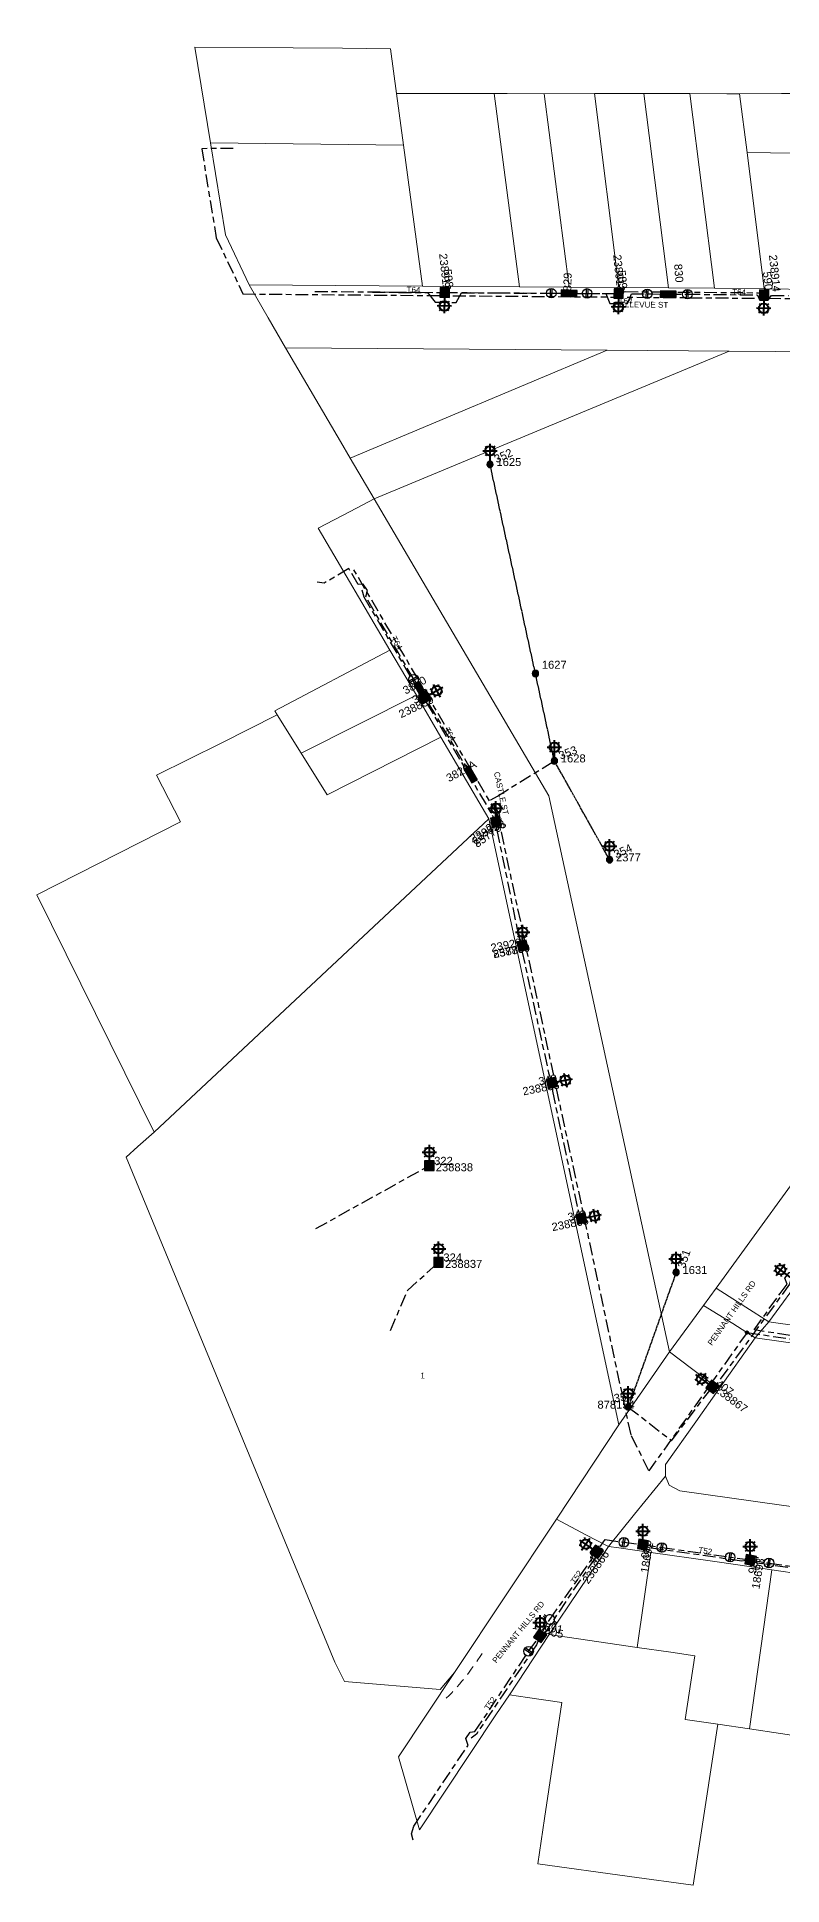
# Model space of a CAD drawing. Header units: metres. Extents: x 315298 to 316343, y 6257802 to 6258556.
# Drawn here: x 315298 to 315530, y 6257831 to 6258408 of the extents above; entities that cross this region are included whole.
import ezdxf
from ezdxf.enums import TextEntityAlignment as Align

# ---------------------------------------------------------------- set-up
doc = ezdxf.new("R2010")
doc.units = ezdxf.units.M
for name, pattern in [('Cable Exist OH', [1, 1, 0]), ('Cable Exist UG', [8.2, 4, -1.2, 1.8, -1.2]), ('Dash', [5, 3, -2])]:
    doc.linetypes.add(name, pattern=pattern)
doc.layers.get('0').update_dxf_attribs({"color": 6})
for name, color, linetype, lineweight in [('Cadastre Buildings_SP_EXT', 9, 'Continuous', 5), ('Cadastre Developer_SP_EXT', 9, 'Continuous', 5), ('Cadastre Land Parcels_SP_EXT', 9, 'Continuous', 5), ('Cadastre Roads_SP_EXT', 9, 'Continuous', 5)]:
    doc.layers.add(name, color=color, linetype=linetype, lineweight=lineweight)
for name, color, linetype in [('Equip_HV_EXT', 7, 'Continuous'), ('Equip_LV_EXT', 7, 'Continuous'), ('Equip_SP_SL_EXT', 7, 'Continuous'), ('Mains_HV_EXT', 7, 'Continuous'), ('Mains_LV_EXT', 7, 'Continuous'), ('Mains_SL_EXT', 7, 'Continuous'), ('SupportsOH_SP_TR_HV_LV_SL_EXT', 7, 'Continuous'), ('SupportsUG_SP_LV_EXT', 7, 'Continuous'), ('SupportsUG_SP_LV_SL_EXT', 7, 'Continuous')]:
    doc.layers.add(name, color=color, linetype=linetype)
doc.styles.add('COLUMN_LABEL', font='arial.ttf')
doc.styles.add('iecARIAL', font='arial.ttf', dxfattribs={"height": 2})
doc.styles.add('POLE_LABEL', font='arial.ttf')
doc.styles.get("Standard").update_dxf_attribs({"font": 'arial.ttf'})

# ---------------------------------------------------------------- blocks, each defined once
blk = doc.blocks.new('COLUMN_EXT')
blk.add_hatch(color=256).paths.add_polyline_path([(-1.49, 1.48), (-1.49, -1.49), (1.48, -1.49), (1.48, 1.48)])
blk.add_lwpolyline([(-1.49, -1.49), (1.48, -1.49), (1.48, 1.48), (-1.49, 1.48)], close=True)
for tag, height, style, flags, p in [('STRUCTURE_PLANT_NUMBER', 0.2, 'POLE_LABEL', 9, (1.81, 0.03)), ('ASSET_NUM', 2.5, 'COLUMN_LABEL', 8, (2, 2)), ('STREET_CODE', 0.2, 'COLUMN_LABEL', 9, (1.81, -0.2))]:
    blk.add_attdef(tag, text='', height=height, dxfattribs=dict(style=style, flags=flags)).set_placement(p, align=Align.MIDDLE_LEFT)
at = {"flags": 1}
blk.add_attdef('Z', (1.81, -2.35), '', height=0.2, dxfattribs=at)
at = {"flags": 9}
for tag, p in [('COLUMN_TYPE', (1.81, -0.4)), ('OWNED_BY', (1.81, -0.6)), ('STATE', (1.81, -0.8)), ('USAGE', (1.81, -1)), ('STREETNAME', (1.81, -1.6)), ('SUBURB', (1.81, -1.8)), ('LEGEND', (1.81, -1.2)), ('LOCATION', (1.81, -1.4)), ('NOTES', (1.81, -2))]:
    blk.add_attdef(tag, text='', height=0.2, dxfattribs=at).set_placement(p, align=Align.MIDDLE_LEFT)
blk = doc.blocks.new('PILLAR_EXT')
blk.add_hatch(color=256).paths.add_polyline_path([(-2.475, 0.99), (-2.475, -0.99), (2.475, -0.99), (2.475, 0.99)])
blk.add_lwpolyline([(-2.475, -0.99), (2.475, -0.99), (2.475, 0.99), (-2.475, 0.99)], close=True)
at = {"style": 'iecARIAL', "flags": 8}
blk.add_attdef('ASSET_NUM', (1.5, 3.5), '', height=2.5, dxfattribs=at)
for tag, p, flags in [('OWNED_BY', (0, -0.2), 9), ('STATE', (0, -0.4), 9), ('SUPPORT_TYPE', (0, -0.6), 9), ('STREETNAME', (0, -1.8), 9), ('SUBURB', (0, -2), 1), ('USAGE', (0, -0.8), 9), ('LEGEND', (0, -1), 9), ('LOCATION', (0, -1.2), 9), ('NOTES', (0, -1.4), 9), ('PARENT', (0, -1.6), 9)]:
    blk.add_attdef(tag, p, '', height=0.2, dxfattribs=dict(flags=flags))
blk = doc.blocks.new('SL_LANTERN_EXT')
at = {"lineweight": 40}
for p, q in [((0, 1.97), (0, 6.47)), ((-2.25, 4.22), (2.25, 4.22)), ((-1.46, 5.68), (-1.06, 5.28)), ((-1.46, 2.76), (-1.06, 3.16)), ((0, 0), (0, 2.72)), ((1.46, 5.68), (1.06, 5.28)), ((1.46, 2.76), (1.06, 3.16))]:
    blk.add_line(p, q, dxfattribs=at)
blk.add_circle((0, 4.22), 1.5, dxfattribs=at)
at = {"style": 'iecARIAL', "flags": 8}
blk.add_attdef('ASSET_NUM', (1.5, 1.5), '', height=2.5, dxfattribs=at)
for tag, p, height, flags in [('OPERATING_VOLTAGE', (0.98, -1.65), 0.2, 9), ('ORIENTATION', (0.98, -1.85), 0.2, 9), ('OWNED_BY', (0.98, -2.05), 0.2, 9), ('STATE', (0.98, -2.25), 0.2, 9), ('CONSTRUCTED_VOLTAGE', (0.98, -0.65), 0.2, 9), ('CONTROL_TYPE', (0.98, -0.85), 0.2, 9), ('LANTERN_PURPOSE', (0.98, -1.05), 0.2, 9), ('LANTERN_TYPE', (0.98, -1.25), 0.2, 9), ('NO_PHASES', (0.98, -1.45), 0.2, 9), ('USAGE', (0.98, -2.45), 0.2, 9), ('CEXIST', (0.98, -2.65), 0.2, 9), ('CNEW', (0.98, -2.85), 0.2, 9), ('CNUMBER', (0.98, -3.05), 0.2, 9), ('CREMOVE', (0.98, -3.25), 0.2, 9), ('CREPLACE', (0.98, -3.45), 0.2, 9), ('LKINGHEIGHT', (0.98, -3.65), 0.2, 9), ('LBRACKET', (0.98, -3.85), 0.2, 9), ('LBRACKETVOCAB', (0.98, -4.05), 0.2, 9), ('LCATEGORY', (0.98, -4.25), 0.2, 9), ('LCHARGE1', (0.98, -4.45), 0.2, 9), ('LCHARGE1PERCENT', (0.98, -4.65), 0.2, 9), ('LCHARGE2', (0.98, -4.85), 0.2, 9), ('LCHARGE2PERCENT', (0.98, -5.05), 0.2, 9), ('LCHARGE3', (0.98, -5.25), 0.2, 9), ('LCHARGE3PERCENT', (0.98, -5.45), 0.2, 9), ('LEXIST', (0.98, -5.65), 0.2, 9), ('LLAMP', (0.98, -5.85), 0.2, 9), ('LNUMBER', (2.18, -3.25), 2.5, 8), ('STREETNAME', (0.98, -9.25), 0.2, 9), ('SUBURB', (0.98, -9.45), 0.2, 1), ('LLAMPVOCAB', (0.98, -6.05), 0.2, 9), ('LMAST', (0.98, -6.25), 0.2, 9), ('LMASTVOCAB', (0.98, -6.45), 0.2, 9), ('LNEW', (0.98, -6.65), 0.2, 9), ('LANTNUMBER', (0.98, -6.85), 0.2, 9), ('LOUTREACH', (0.98, -7.25), 0.2, 9), ('LOUTREACHVOCAB', (0.98, -7.45), 0.2, 9), ('LRATECODE', (0.98, -7.65), 0.2, 9), ('LREMOVE', (0.98, -7.85), 0.2, 9), ('LREPLACE', (0.98, -8.05), 0.2, 9), ('LTYPE', (0.98, -8.25), 0.2, 9), ('LTYPEVOCAB', (0.98, -8.45), 0.2, 9), ('LEGEND', (0.98, -8.65), 0.2, 9), ('LOCATION', (0.98, -8.85), 0.2, 9), ('NOTES', (0.98, -9.05), 0.2, 9)]:
    blk.add_attdef(tag, p, '', height=height, dxfattribs=dict(flags=flags))
blk = doc.blocks.new('POLE_EXT')
blk.add_hatch(color=256).paths.add_polyline_path([(-1, 0, 1), (1, 0, 1)])
blk.add_lwpolyline([(-1, 0, 1), (1, 0, 1)], format="xyb", close=True)
for tag, height, flags, p in [('pNumber', 2.5, 8, (-17.84, 2.07)), ('OWNED_BY', 0.2, 9, (1.35, -0.4)), ('SPECIAL_USE', 0.2, 9, (1.35, -0.8)), ('STATE', 0.2, 9, (1.35, -1)), ('cLV', 0.2, 9, (1.35, -1.4)), ('hDepth', 0.2, 9, (1.35, -1.6)), ('hDia', 0.2, 9, (1.35, -1.8)), ('cHV', 0.2, 9, (1.35, -2)), ('cLinedev', 0.2, 9, (1.35, -3.4)), ('pExisting', 0.2, 9, (1.35, -3.8)), ('pFooting', 0.2, 9, (1.35, -4.4)), ('pNew', 0.2, 9, (1.35, -4.6)), ('pRelocate', 0.2, 9, (1.35, -5)), ('pRemove', 0.2, 9, (1.35, -5.2)), ('pReplace', 0.2, 9, (1.35, -5.4)), ('pStay', 0.2, 9, (1.35, -5.6)), ('pType', 0.2, 9, (1.35, -5.8)), ('PARENT', 0.2, 9, (1.35, -0.6)), ('USAGE', 0.2, 9, (1.35, -1.2)), ('LBRACKET', 0.2, 9, (1.35, -2.2)), ('LExisting', 0.2, 9, (1.35, -2.4)), ('LANTNUMBER', 0.2, 9, (1.35, -2.6)), ('LOther', 0.2, 9, (1.35, -2.8)), ('LRemove', 0.2, 9, (1.35, -3)), ('LEGEND', 0.2, 9, (1.35, -3.2)), ('LOCATION', 0.2, 9, (1.35, -3.6)), ('PFNUMBER', 0.2, 9, (1.35, -4)), ('NEWPFNUMBER', 0.2, 9, (1.35, -4.2)), ('cspan', 0.2, 9, (1.35, -6)), ('STREETNAME', 0.2, 9, (1.35, -6.2)), ('SUBURB', 0.2, 9, (1.35, -6.4)), ('OPERATED_BY', 0.2, 9, (1.36, -7.01)), ('NOTES', 0.2, 9, (1.35, -6.6)), ('MAINTAINED_BY', 0.2, 9, (1.36, -6.81))]:
    blk.add_attdef(tag, text='', height=height, dxfattribs=dict(flags=flags)).set_placement(p, align=Align.MIDDLE_LEFT)
at = {"style": 'POLE_LABEL'}
for tag, height, flags, p in [('STRUCTURE_PLANT_NUMBER', 0.2, 9, (1.35, 0.03)), ('ASSET_NUM', 2.5, 8, (2, 2)), ('STREET_CODE', 0.2, 9, (1.35, -0.2))]:
    blk.add_attdef(tag, text='', height=height, dxfattribs=dict(at, flags=flags)).set_placement(p, align=Align.MIDDLE_LEFT)
at = {"flags": 1}
blk.add_attdef('Z', (1.35, -7.33), '', height=0.2, dxfattribs=at)
blk = doc.blocks.new('LV_UG_LINKS_CLOSED_EXT')
blk.add_wipeout([(-1.06, 1.06), (-1.18, 0.92), (-1.29, 0.76), (-1.37, 0.59), (-1.43, 0.42), (-1.48, 0.23), (-1.49, 0.05), (-1.49, -0.14), (-1.46, -0.33), (-1.41, -0.51), (-1.33, -0.68), (-1.24, -0.84), (-1.12, -0.99), (-0.99, -1.12), (-0.84, -1.24), (-0.68, -1.33), (-0.51, -1.41), (-0.33, -1.46), (-0.14, -1.49), (0.05, -1.49), (0.23, -1.48), (0.42, -1.43), (0.59, -1.37), (0.76, -1.29), (0.92, -1.18), (1.06, -1.06), (1.18, -0.92), (1.29, -0.76), (1.37, -0.59), (1.43, -0.42), (1.48, -0.23), (1.49, -0.05), (1.49, 0.14), (1.46, 0.33), (1.41, 0.51), (1.33, 0.68), (1.24, 0.84), (1.12, 0.99), (0.99, 1.12), (0.84, 1.24), (0.68, 1.33), (0.51, 1.41), (0.33, 1.46), (0.14, 1.49), (-0.05, 1.49), (-0.23, 1.48), (-0.42, 1.43), (-0.59, 1.37), (-0.76, 1.29), (-0.92, 1.18)])
for p, q in [((-0.25, -1.48), (-0.25, 1.48)), ((0.25, -1.48), (0.25, 1.48))]:
    blk.add_line(p, q)
blk.add_circle((0, 0), 1.5)
at = {"flags": 9}
for tag, p in [('ACTUAL_STATUS', (0, 0)), ('CONSTRUCTED_VOLTAGE', (0, -0.2)), ('OPERATING_VOLTAGE', (0, -0.6)), ('ORIENTATION', (0, -0.8)), ('STATE', (0, -1)), ('SWITCH_TYPE', (0, -1.2)), ('NO_PHASES', (0, -0.4)), ('USAGE', (0, -1.4)), ('NOTES', (0, -1.6))]:
    blk.add_attdef(tag, text='', height=0.2, dxfattribs=at).set_placement(p, align=Align.MIDDLE_LEFT)
at = {"flags": 1}
blk.add_attdef('Z', (0, 0), '', height=0.2, dxfattribs=at)
blk = doc.blocks.new('LV_UG_LINKS_OPEN_EXT')
for p, q in [((-0.25, 1.47), (-0.25, 2.22)), ((0.25, 1.47), (0.25, 2.22)), ((-0.25, -1.47), (-0.25, -2.22)), ((0.25, -1.47), (0.25, -2.22))]:
    blk.add_line(p, q)
at = {"flags": 9}
for tag, p in [('ACTUAL_STATUS', (0, 0)), ('CONSTRUCTED_VOLTAGE', (0, -0.2)), ('OPERATING_VOLTAGE', (0, -0.6)), ('ORIENTATION', (0, -0.8)), ('STATE', (0, -1)), ('SWITCH_TYPE', (0, -1.2)), ('NO_PHASES', (0, -0.4)), ('USAGE', (0, -1.4)), ('NOTES', (0, -1.6))]:
    blk.add_attdef(tag, text='', height=0.2, dxfattribs=at).set_placement(p, align=Align.MIDDLE_LEFT)
at = {"flags": 1}
blk.add_attdef('Z', (0, 0), '', height=0.2, dxfattribs=at)
blk.add_wipeout([(-0.25, 1.47), (-0.43, 1.43), (-0.61, 1.36), (-0.77, 1.28), (-0.93, 1.17), (-1.07, 1.05), (-1.19, 0.9), (-1.29, 0.75), (-1.38, 0.58), (-1.44, 0.4), (-1.48, 0.22), (-1.49, 0.03), (-1.49, -0.16), (-1.45, -0.34), (-1.4, -0.52), (-1.32, -0.69), (-1.23, -0.85), (-1.11, -1), (-0.98, -1.13), (-0.83, -1.24), (-0.66, -1.34), (-0.49, -1.41), (-0.31, -1.46), (-0.13, -1.49), (0.06, -1.49), (0.25, -1.47), (0.43, -1.43), (0.61, -1.36), (0.77, -1.28), (0.93, -1.17), (1.07, -1.05), (1.19, -0.9), (1.29, -0.75), (1.38, -0.58), (1.44, -0.4), (1.48, -0.22), (1.49, -0.03), (1.49, 0.16), (1.45, 0.34), (1.4, 0.52), (1.32, 0.69), (1.23, 0.85), (1.11, 1), (0.98, 1.13), (0.83, 1.24), (0.66, 1.34), (0.49, 1.41), (0.31, 1.46), (0.13, 1.49), (-0.06, 1.49)])
blk.add_lwpolyline([(0, -1.49, 1), (0, 1.49, 1)], format="xyb", close=True)
blk = doc.blocks.new('CONNECTOR_NODE_EXT')
h = blk.add_hatch(color=256)
edge = h.paths.add_edge_path()
edge.add_arc((0, 0), 0.5, 0, 360)
blk.add_circle((0, 0), 0.5)
at = {"flags": 1}
blk.add_attdef('Z', (0, 0), '', height=0.2, dxfattribs=at)
at = {"flags": 9}
for tag, p in [('CONNECTOR_TYPE', (0, 0)), ('CONSTRUCTED_VOLTAGE', (0, -0.2)), ('OPERATING_VOLTAGE', (0, -0.6)), ('ORIENTATION', (0, -0.8)), ('SUBTYPE', (0, -1)), ('NO_PHASES', (0, -0.4)), ('USAGE', (0, -1.2)), ('NOTES', (0, -1.4))]:
    blk.add_attdef(tag, text='', height=0.2, dxfattribs=at).set_placement(p, align=Align.MIDDLE_LEFT)

msp = doc.modelspace()

# ---------------------------------------------------------------- linework, layer by layer
at = {"layer": 'Cadastre Buildings_SP_EXT', "linetype": 'Continuous'}
for points in [[(315377.57, 6258404.99), (315346.88, 6258405.21), (315351.75, 6258375.4), (315412.01, 6258374.65), (315409.87, 6258390.8), (315408, 6258404.77), (315393, 6258404.89), (315377.57, 6258404.99)], [(315440.35, 6258390.75), (315409.87, 6258390.8), (315412.01, 6258374.65), (315417.94, 6258330.57), (315448.27, 6258330.36), (315440.35, 6258390.75)], [(315455.95, 6258390.68), (315444.47, 6258390.76), (315440.35, 6258390.75), (315448.27, 6258330.36), (315463.77, 6258330.26), (315455.95, 6258390.68)], [(315471.67, 6258390.73), (315455.95, 6258390.68), (315463.77, 6258330.26), (315479.26, 6258330.16), (315471.67, 6258390.73)], [(315473.08, 6258390.73), (315471.67, 6258390.73), (315479.26, 6258330.16), (315494.78, 6258330.06), (315487.08, 6258390.76), (315473.08, 6258390.73)], [(315501.49, 6258390.78), (315495.58, 6258390.72), (315487.08, 6258390.76), (315494.78, 6258330.06), (315509.18, 6258329.94), (315501.49, 6258390.78)], [(315509.18, 6258329.94), (315524.69, 6258329.76), (315519.34, 6258372.36), (315516.99, 6258390.66), (315512.99, 6258390.7), (315501.49, 6258390.78), (315509.18, 6258329.94)], [(315549.38, 6258376.03), (315548.56, 6258382.44), (315547.5, 6258390.8), (315530.08, 6258390.72), (315516.99, 6258390.66), (315519.34, 6258372.36), (315533.91, 6258372.09), (315540.01, 6258329.57), (315555.3, 6258329.45), (315549.38, 6258376.03)], [(315412.01, 6258374.65), (315351.75, 6258375.4), (315356.41, 6258346.59), (315363.82, 6258331.03), (315417.94, 6258330.57), (315412.01, 6258374.65)], [(315540.01, 6258329.57), (315533.91, 6258372.09), (315519.34, 6258372.36), (315524.69, 6258329.76), (315540.01, 6258329.57)], [(315416.1, 6258202.76), (315407.82, 6258216.86), (315371.85, 6258197.91), (315372.59, 6258196.62), (315380.12, 6258184.67), (315416.1, 6258202.76)], [(315423.75, 6258189.66), (315416.1, 6258202.76), (315380.12, 6258184.67), (315388.26, 6258171.72), (315423.75, 6258189.66)], [(315334.14, 6258066.31), (315438.67, 6258164.17), (315423.75, 6258189.66), (315388.26, 6258171.72), (315380.12, 6258184.67), (315372.59, 6258196.62), (315355.07, 6258187.86), (315334.94, 6258177.79), (315342.41, 6258163.24), (315297.58, 6258140.43), (315334.14, 6258066.31)], [(315526.15, 6258007.02), (315571.87, 6258000.59), (315574.37, 6258017.71), (315574.57, 6258019.1), (315548.62, 6258037.9), (315548.45, 6258037.67), (315537.24, 6258022.28), (315526.15, 6258007.02)], [(315577.08, 6257994.06), (315557.3, 6257996.93), (315537.39, 6257999.82), (315521.93, 6258002.06), (315510.52, 6257985.97), (315503.32, 6257975.81), (315493.89, 6257962.48), (315493.87, 6257958.78), (315495.03, 6257956), (315498.36, 6257954.27), (315530.07, 6257949.78), (315540.08, 6257948.36), (315569.88, 6257944.1), (315577.08, 6257994.06)], [(315489.32, 6257934.96), (315479.29, 6257936.4), (315476.04, 6257936.86), (315457.53, 6257909.39), (315485.04, 6257905.34), (315489.32, 6257934.96)], [(315527.09, 6257929.54), (315516.43, 6257931.09), (315508.53, 6257932.22), (315489.32, 6257934.96), (315485.04, 6257905.34), (315495.53, 6257903.8), (315503.07, 6257902.72), (315500.03, 6257882.82), (315510.24, 6257881.3), (315520.12, 6257879.84), (315527.09, 6257929.54)], [(315546.99, 6257926.7), (315537.03, 6257928.14), (315527.09, 6257929.54), (315520.12, 6257879.84), (315529.83, 6257878.42), (315540.01, 6257876.9), (315546.99, 6257926.7)], [(315485.04, 6257905.34), (315457.53, 6257909.39), (315445.18, 6257890.51), (315450.73, 6257889.69), (315461.5, 6257888.11), (315456.08, 6257851.84), (315454.02, 6257837.71), (315482.62, 6257833.81), (315502.5, 6257831.09), (315510.24, 6257881.3), (315500.03, 6257882.82), (315503.07, 6257902.72), (315495.53, 6257903.8), (315485.04, 6257905.34)]]:
    msp.add_lwpolyline(points, close=True, dxfattribs=at)
at = {"layer": 'Cadastre Developer_SP_EXT', "linetype": 'Dash'}
msp.add_lwpolyline([(315437.23, 6257904.5, -0.060977), (315425.42, 6257889.42)], format="xyb", dxfattribs=at)
at = {"layer": 'Cadastre Land Parcels_SP_EXT', "linetype": 'Continuous'}
for points in [[(315475.62, 6258310.57), (315375.22, 6258311.32), (315392.38, 6258282.06), (315395.44, 6258276.89), (315475.62, 6258310.57)], [(315395.44, 6258276.89), (315402.92, 6258264.09), (315513.76, 6258310.29), (315475.62, 6258310.57), (315395.44, 6258276.89)], [(315505.77, 6258012.16), (315509.75, 6258017.58), (315544.74, 6258065.84), (315559.31, 6258085.98), (315626.45, 6258178.36), (315641.96, 6258199.7), (315721.11, 6258308.71), (315717.15, 6258308.76), (315696.38, 6258308.92), (315563.91, 6258309.91), (315557.6, 6258309.96), (315513.76, 6258310.29), (315402.92, 6258264.09), (315457.44, 6258171.32), (315495.13, 6257997.65), (315505.77, 6258012.16)], [(315427.98, 6257897.47), (315459.79, 6257945.39), (315479.35, 6257974.91), (315438.67, 6258164.17), (315334.14, 6258066.31), (315329.1, 6258061.78), (315325.4, 6258058.43), (315390.62, 6257900.71), (315393.61, 6257894.64), (315423.49, 6257892.23), (315427.98, 6257897.47)]]:
    msp.add_lwpolyline(points, close=True, dxfattribs=at)
at = {"layer": 'Cadastre Roads_SP_EXT', "linetype": 'Continuous'}
for points in [[(315417.94, 6258330.57), (315363.82, 6258331.03), (315369.79, 6258320.7), (315375.22, 6258311.32), (315475.62, 6258310.57), (315513.76, 6258310.29), (315557.6, 6258309.96), (315556.44, 6258319.72), (315555.3, 6258329.45), (315540.01, 6258329.57), (315524.69, 6258329.76), (315509.18, 6258329.94), (315494.78, 6258330.06), (315479.26, 6258330.16), (315463.77, 6258330.26), (315448.27, 6258330.36), (315417.94, 6258330.57)], [(315495.13, 6257997.65), (315457.44, 6258171.32), (315402.92, 6258264.09), (315395.4, 6258260.17), (315385.39, 6258254.96), (315407.82, 6258216.86), (315416.1, 6258202.76), (315423.75, 6258189.66), (315438.67, 6258164.17), (315479.35, 6257974.91), (315486.7, 6257985.5), (315495.13, 6257997.65)], [(315561.44, 6258056.21), (315554.19, 6258060.4), (315544.74, 6258065.84), (315509.75, 6258017.58), (315519, 6258011.63), (315526.15, 6258007.02), (315537.24, 6258022.28), (315548.45, 6258037.67), (315548.62, 6258037.9), (315561.44, 6258056.21)], [(315521.93, 6258002.06), (315514.87, 6258006.47), (315505.77, 6258012.16), (315495.13, 6257997.65), (315501.95, 6257992.48), (315510.52, 6257985.97), (315521.93, 6258002.06)], [(315571.87, 6258000.59), (315526.15, 6258007.02), (315524.2, 6258004.73), (315521.93, 6258002.06), (315537.39, 6257999.82), (315557.3, 6257996.93), (315577.08, 6257994.06), (315585.82, 6257992.8), (315617.13, 6257988.26), (315617.43, 6257991.26), (315617.72, 6257994.28), (315584, 6257999.04), (315578.84, 6257999.76), (315578.11, 6257999.87), (315571.87, 6258000.59)], [(315569.88, 6257944.1), (315540.08, 6257948.36), (315530.07, 6257949.78), (315498.36, 6257954.27), (315495.03, 6257956), (315493.87, 6257958.78), (315484.23, 6257946.93), (315476.04, 6257936.86), (315479.29, 6257936.4), (315489.32, 6257934.96), (315508.53, 6257932.22), (315516.43, 6257931.09), (315527.09, 6257929.54), (315537.03, 6257928.14), (315546.99, 6257926.7), (315557.94, 6257925.16), (315567.17, 6257923.81), (315587.04, 6257921), (315601.14, 6257918.98), (315605.41, 6257928.29), (315610.02, 6257938.37), (315578.68, 6257942.84), (315569.88, 6257944.1)], [(315440.9, 6257884.23), (315445.18, 6257890.51), (315457.53, 6257909.39), (315476.04, 6257936.86), (315469.03, 6257940.54), (315459.79, 6257945.39), (315427.98, 6257897.47), (315410.49, 6257871.12), (315417.04, 6257848.34), (315440.9, 6257884.23)]]:
    msp.add_lwpolyline(points, close=True, dxfattribs=at)
at = {"layer": 'Mains_HV_EXT', "linetype": 'Cable Exist UG'}
msp.add_lwpolyline([(315519.35, 6258003.71), (315578.59, 6257994.85), (315579.58, 6258001.99), (315581.41, 6258001.64)], dxfattribs=at)
at = {"layer": 'Mains_LV_EXT', "linetype": 'Cable Exist UG'}
msp.add_lwpolyline([(315573.4, 6257996.71), (315521.52, 6258004.49), (315529.67, 6258015.86), (315531.88, 6258018.79), (315531.19, 6258020.68), (315532.47, 6258022.5), (315534.75, 6258022.4), (315547.63, 6258039.69)], dxfattribs=at)
at = {"layer": 'Mains_SL_EXT', "linetype": 'Cable Exist UG'}
for points in [[(315384.38, 6258328.94), (315424.93, 6258328.61)], [(315418.71, 6258202.13), (315419.26, 6258200.4), (315439.77, 6258165.3), (315440.93, 6258163.24)], [(315440.93, 6258163.24), (315442.09, 6258165.39), (315439.35, 6258170.06), (315441.39, 6258171.3), (315459.18, 6258182.3)], [(315440.93, 6258163.24), (315441.22, 6258160.59), (315448.02, 6258127.45), (315449.24, 6258124.56)], [(315449.24, 6258124.56), (315449.06, 6258122.92), (315457.35, 6258084.85), (315458.46, 6258081.7)], [(315458.46, 6258081.7), (315458.55, 6258079.05), (315466.48, 6258042.15), (315467.57, 6258039.3)], [(315384.66, 6258036.18), (315420.12, 6258055.83)], [(315407.99, 6258004.36), (315413.29, 6258016.83), (315423.01, 6258025.64)], [(315533.16, 6258020.74), (315532.65, 6258018.8), (315509.92, 6257987.7), (315508.53, 6257986.71)], [(315482.27, 6257980.42), (315495.77, 6257969.91), (315508.53, 6257986.71)]]:
    msp.add_lwpolyline(points, dxfattribs=at)
at = {"layer": 'Mains_SL_EXT', "linetype": 'Cable Exist OH'}
for points in [[(315459.18, 6258182.3), (315453.26, 6258209.56), (315439.08, 6258274.9)], [(315476.42, 6258151.4), (315459.18, 6258182.3)], [(315497.19, 6258022.48), (315482.27, 6257980.42)]]:
    msp.add_lwpolyline(points, dxfattribs=at)

# ---------------------------------------------------------------- block references
at = {"layer": 'Equip_HV_EXT'}
msp.add_blockref('CONNECTOR_NODE_EXT', (315519.35, 6258003.71), dxfattribs=at)
at = {"layer": 'Equip_SP_SL_EXT'}
ref = msp.add_blockref('SL_LANTERN_EXT', (315424.93, 6258328.61), dxfattribs=dict(at, rotation=178.4127406370969))
ref.add_attrib('ASSET_NUM', '588', dxfattribs={"layer": '0', "height": 2.5, "rotation": 276.32413, "style": 'iecARIAL'}).set_placement((315426.43, 6258330.11), align=Align.MIDDLE_RIGHT)
ref = msp.add_blockref('SL_LANTERN_EXT', (315479.25, 6258328.25), dxfattribs=dict(at, rotation=178.4423525510805))
ref.add_attrib('ASSET_NUM', '589', dxfattribs={"layer": '0', "height": 2.5, "rotation": 275.9957, "style": 'iecARIAL'}).set_placement((315480.75, 6258329.75), align=Align.MIDDLE_RIGHT)
ref = msp.add_blockref('SL_LANTERN_EXT', (315524.66, 6258327.85), dxfattribs=dict(at, rotation=178.1503350614952))
ref.add_attrib('ASSET_NUM', '590', dxfattribs={"layer": '0', "height": 2.5, "rotation": 276.00401, "style": 'iecARIAL'}).set_placement((315526.16, 6258329.35), align=Align.MIDDLE_RIGHT)
ref = msp.add_blockref('SL_LANTERN_EXT', (315439.08, 6258274.9), dxfattribs=at)
ref.add_attrib('ASSET_NUM', '352', dxfattribs={"layer": '0', "height": 2.5, "rotation": 24.49685, "style": 'iecARIAL'}).set_placement((315440.58, 6258276.4), align=Align.MIDDLE_LEFT)
ref = msp.add_blockref('SL_LANTERN_EXT', (315418.71, 6258202.13), dxfattribs=dict(at, rotation=299.1665243553444))
ref.add_attrib('ASSET_NUM', '345', dxfattribs={"layer": '0', "height": 2.5, "rotation": 25.71575, "style": 'iecARIAL'}).set_placement((315420.21, 6258203.63), align=Align.MIDDLE_RIGHT)
ref = msp.add_blockref('SL_LANTERN_EXT', (315459.18, 6258182.3), dxfattribs=at)
ref.add_attrib('ASSET_NUM', '353', dxfattribs={"layer": '0', "height": 2.5, "rotation": 21.2347, "style": 'iecARIAL'}).set_placement((315460.68, 6258183.8), align=Align.MIDDLE_LEFT)
ref = msp.add_blockref('SL_LANTERN_EXT', (315440.93, 6258163.24), dxfattribs=at)
ref.add_attrib('ASSET_NUM', '239294', dxfattribs={"layer": '0', "height": 2.5, "rotation": 43.31835, "style": 'iecARIAL'}).set_placement((315442.43, 6258164.74), align=Align.MIDDLE_RIGHT)
ref = msp.add_blockref('SL_LANTERN_EXT', (315476.42, 6258151.4), dxfattribs=at)
ref.add_attrib('ASSET_NUM', '354', dxfattribs={"layer": '0', "height": 2.5, "rotation": 24.49674, "style": 'iecARIAL'}).set_placement((315477.93, 6258152.9), align=Align.MIDDLE_LEFT)
ref = msp.add_blockref('SL_LANTERN_EXT', (315449.24, 6258124.56), dxfattribs=at)
ref.add_attrib('ASSET_NUM', '239295', dxfattribs={"layer": '0', "height": 2.5, "rotation": 11.11479, "style": 'iecARIAL'}).set_placement((315450.74, 6258126.06), align=Align.MIDDLE_RIGHT)
ref = msp.add_blockref('SL_LANTERN_EXT', (315458.46, 6258081.7), dxfattribs=dict(at, rotation=280.987910473892))
ref.add_attrib('ASSET_NUM', '348', dxfattribs={"layer": '0', "height": 2.5, "rotation": 11.02414, "style": 'iecARIAL'}).set_placement((315459.96, 6258083.2), align=Align.MIDDLE_RIGHT)
ref = msp.add_blockref('SL_LANTERN_EXT', (315420.12, 6258055.83), dxfattribs=at)
ref.add_attrib('ASSET_NUM', '322', dxfattribs={"layer": '0', "height": 2.5, "style": 'iecARIAL'}).set_placement((315421.62, 6258057.33), align=Align.MIDDLE_LEFT)
ref = msp.add_blockref('SL_LANTERN_EXT', (315467.57, 6258039.3), dxfattribs=dict(at, rotation=280.987910473892))
ref.add_attrib('ASSET_NUM', '349', dxfattribs={"layer": '0', "height": 2.5, "rotation": 11.02414, "style": 'iecARIAL'}).set_placement((315469.07, 6258040.81), align=Align.MIDDLE_RIGHT)
ref = msp.add_blockref('SL_LANTERN_EXT', (315423.01, 6258025.64), dxfattribs=at)
ref.add_attrib('ASSET_NUM', '324', dxfattribs={"layer": '0', "height": 2.5, "style": 'iecARIAL'}).set_placement((315424.51, 6258027.14), align=Align.MIDDLE_LEFT)
ref = msp.add_blockref('SL_LANTERN_EXT', (315497.19, 6258022.48), dxfattribs=at)
ref.add_attrib('ASSET_NUM', '351', dxfattribs={"layer": '0', "height": 2.5, "rotation": 70.97777, "style": 'iecARIAL'}).set_placement((315498.69, 6258023.98), align=Align.MIDDLE_LEFT)
ref = msp.add_blockref('SL_LANTERN_EXT', (315533.16, 6258020.74), dxfattribs=dict(at, rotation=53.01933166504394))
ref.add_attrib('ASSET_NUM', '408', dxfattribs={"layer": '0', "height": 2.5, "rotation": 323.09047, "style": 'iecARIAL'}).set_placement((315534.66, 6258022.24), align=Align.MIDDLE_LEFT)
ref = msp.add_blockref('SL_LANTERN_EXT', (315508.53, 6257986.71), dxfattribs=dict(at, rotation=53.58255827222579))
ref.add_attrib('ASSET_NUM', '407', dxfattribs={"layer": '0', "height": 2.5, "rotation": 322.9709, "style": 'iecARIAL'}).set_placement((315510.04, 6257988.21), align=Align.MIDDLE_LEFT)
ref = msp.add_blockref('SL_LANTERN_EXT', (315482.27, 6257980.42), dxfattribs=at)
ref.add_attrib('ASSET_NUM', '350', dxfattribs={"layer": '0', "height": 2.5, "rotation": 7.277, "style": 'iecARIAL'}).set_placement((315483.77, 6257981.92), align=Align.BOTTOM_RIGHT)
ref = msp.add_blockref('SL_LANTERN_EXT', (315486.83, 6257937.43), dxfattribs=at)
ref.add_attrib('ASSET_NUM', '985', dxfattribs={"layer": '0', "height": 2.5, "rotation": 80.70037, "style": 'iecARIAL'}).set_placement((315488.33, 6257938.93), align=Align.MIDDLE_RIGHT)
ref = msp.add_blockref('SL_LANTERN_EXT', (315472.42, 6257935.16), dxfattribs=dict(at, rotation=54.93710325646042))
ref.add_attrib('ASSET_NUM', '406', dxfattribs={"layer": '0', "height": 2.5, "rotation": 54.9375, "style": 'iecARIAL'}).set_placement((315473.92, 6257936.66), align=Align.MIDDLE_RIGHT)
ref = msp.add_blockref('SL_LANTERN_EXT', (315520.32, 6257932.64), dxfattribs=at)
ref.add_attrib('ASSET_NUM', '984', dxfattribs={"layer": '0', "height": 2.5, "rotation": 80.93856, "style": 'iecARIAL'}).set_placement((315521.82, 6257934.14), align=Align.MIDDLE_RIGHT)
ref = msp.add_blockref('SL_LANTERN_EXT', (315454.73, 6257908.91), dxfattribs=at)
ref.add_attrib('ASSET_NUM', '405', dxfattribs={"layer": '0', "height": 2.5, "rotation": 350.4881, "style": 'iecARIAL'}).set_placement((315456.23, 6257910.41), align=Align.MIDDLE_LEFT)
at = {"layer": 'SupportsOH_SP_TR_HV_LV_SL_EXT'}
ref = msp.add_blockref('POLE_EXT', (315439.08, 6258274.9), dxfattribs=at)
ref.add_attrib('ASSET_NUM', '1625', dxfattribs={"layer": '0', "height": 2.5, "rotation": 0.03442, "style": 'POLE_LABEL'}).set_placement((315441.08, 6258275.65), align=Align.MIDDLE_LEFT)
ref = msp.add_blockref('POLE_EXT', (315453.26, 6258209.56), dxfattribs=at)
ref.add_attrib('ASSET_NUM', '1627', dxfattribs={"layer": '0', "height": 2.5, "style": 'POLE_LABEL'}).set_placement((315455.26, 6258210.31), align=Align.BOTTOM_LEFT)
ref = msp.add_blockref('POLE_EXT', (315459.18, 6258182.3), dxfattribs=at)
ref.add_attrib('ASSET_NUM', '1628', dxfattribs={"layer": '0', "height": 2.5, "rotation": 0.00841, "style": 'POLE_LABEL'}).set_placement((315461.18, 6258183.05), align=Align.MIDDLE_LEFT)
ref = msp.add_blockref('POLE_EXT', (315476.42, 6258151.4), dxfattribs=at)
ref.add_attrib('ASSET_NUM', '2377', dxfattribs={"layer": '0', "height": 2.5, "style": 'POLE_LABEL'}).set_placement((315478.42, 6258152.15), align=Align.MIDDLE_LEFT)
ref = msp.add_blockref('POLE_EXT', (315497.19, 6258022.48), dxfattribs=at)
ref.add_attrib('ASSET_NUM', '1631', dxfattribs={"layer": '0', "height": 2.5, "rotation": 359.96793, "style": 'POLE_LABEL'}).set_placement((315499.19, 6258023.23), align=Align.MIDDLE_LEFT)
ref = msp.add_blockref('POLE_EXT', (315482.27, 6257980.42), dxfattribs=at)
ref.add_attrib('ASSET_NUM', '878154', dxfattribs={"layer": '0', "height": 2.5, "rotation": 359.99694, "style": 'POLE_LABEL'}).set_placement((315484.28, 6257981.17), align=Align.MIDDLE_RIGHT)
at = {"layer": 'SupportsUG_SP_LV_EXT'}
ref = msp.add_blockref('PILLAR_EXT', (315463.76, 6258328.35), dxfattribs=dict(at, rotation=178.4534570188242))
ref.add_attrib('ASSET_NUM', '829', dxfattribs={"layer": '0', "height": 2.5, "rotation": 88.56213, "style": 'iecARIAL'}).set_placement((315465.26, 6258331.85), align=Align.BOTTOM_CENTER)
ref = msp.add_blockref('PILLAR_EXT', (315494.76, 6258328.07), dxfattribs=dict(at, rotation=178.4380508203328))
ref.add_attrib('ASSET_NUM', '830', dxfattribs={"layer": '0', "height": 2.5, "rotation": 274.40156, "style": 'iecARIAL'}).set_placement((315496.26, 6258331.57), align=Align.BOTTOM_RIGHT)
ref = msp.add_blockref('PILLAR_EXT', (315417.4, 6258204.33), dxfattribs=dict(at, rotation=299.1507181616383))
ref.add_attrib('ASSET_NUM', '3820', dxfattribs={"layer": '0', "height": 2.5, "rotation": 29.18694, "style": 'iecARIAL'}).set_placement((315418.9, 6258207.83), align=Align.MIDDLE_RIGHT)
ref = msp.add_blockref('PILLAR_EXT', (315433.01, 6258178.03), dxfattribs=dict(at, rotation=300.3046029797858))
ref.add_attrib('ASSET_NUM', '3820A', dxfattribs={"layer": '0', "height": 2.5, "rotation": 28.7398, "style": 'iecARIAL'}).set_placement((315434.51, 6258181.53), align=Align.MIDDLE_RIGHT)
at = {"layer": 'SupportsUG_SP_LV_SL_EXT'}
ref = msp.add_blockref('COLUMN_EXT', (315424.93, 6258328.61), dxfattribs=dict(at, rotation=178.4127406370969))
ref.add_attrib('ASSET_NUM', '238912', dxfattribs={"layer": '0', "height": 2.5, "rotation": 276.32413, "style": 'COLUMN_LABEL'}).set_placement((315426.93, 6258329.36), align=Align.TOP_RIGHT)
ref = msp.add_blockref('COLUMN_EXT', (315479.25, 6258328.25), dxfattribs=dict(at, rotation=178.4423525510805))
ref.add_attrib('ASSET_NUM', '238913', dxfattribs={"layer": '0', "height": 2.5, "rotation": 275.9957, "style": 'COLUMN_LABEL'}).set_placement((315481.25, 6258329), align=Align.TOP_RIGHT)
ref = msp.add_blockref('COLUMN_EXT', (315524.66, 6258327.85), dxfattribs=dict(at, rotation=178.1503350614952))
ref.add_attrib('ASSET_NUM', '238914', dxfattribs={"layer": '0', "height": 2.5, "rotation": 276.00401, "style": 'COLUMN_LABEL'}).set_placement((315526.66, 6258328.6), align=Align.BOTTOM_RIGHT)
ref = msp.add_blockref('COLUMN_EXT', (315418.71, 6258202.13), dxfattribs=dict(at, rotation=299.1665243553444))
ref.add_attrib('ASSET_NUM', '238839', dxfattribs={"layer": '0', "height": 2.5, "rotation": 25.71575, "style": 'COLUMN_LABEL'}).set_placement((315420.71, 6258202.88), align=Align.TOP_RIGHT)
ref = msp.add_blockref('COLUMN_EXT', (315440.93, 6258163.24), dxfattribs=dict(at, rotation=280.9879104616348))
ref.add_attrib('ASSET_NUM', '238836', dxfattribs={"layer": '0', "height": 2.5, "rotation": 25.71575, "style": 'COLUMN_LABEL'}).set_placement((315442.93, 6258163.99), align=Align.TOP_RIGHT)
ref = msp.add_blockref('COLUMN_EXT', (315440.93, 6258163.24), dxfattribs=dict(at, rotation=280.9879104616348))
ref.add_attrib('ASSET_NUM', '857768', dxfattribs={"layer": '0', "height": 2.5, "rotation": 36.65938, "style": 'COLUMN_LABEL'}).set_placement((315442.93, 6258163.99), align=Align.TOP_RIGHT)
ref = msp.add_blockref('COLUMN_EXT', (315449.24, 6258124.56), dxfattribs=dict(at, rotation=280.9879104616348))
ref.add_attrib('ASSET_NUM', '857769', dxfattribs={"layer": '0', "height": 2.5, "rotation": 11.02414, "style": 'COLUMN_LABEL'}).set_placement((315451.24, 6258125.31), align=Align.TOP_RIGHT)
ref = msp.add_blockref('COLUMN_EXT', (315449.24, 6258124.56), dxfattribs=dict(at, rotation=280.9879104616348))
ref.add_attrib('ASSET_NUM', '238834', dxfattribs={"layer": '0', "height": 2.5, "rotation": 11.02414, "style": 'COLUMN_LABEL'}).set_placement((315451.24, 6258125.31), align=Align.TOP_RIGHT)
ref = msp.add_blockref('COLUMN_EXT', (315458.46, 6258081.7), dxfattribs=dict(at, rotation=280.987910473892))
ref.add_attrib('ASSET_NUM', '238833', dxfattribs={"layer": '0', "height": 2.5, "rotation": 11.02414, "style": 'COLUMN_LABEL'}).set_placement((315460.46, 6258082.45), align=Align.TOP_RIGHT)
ref = msp.add_blockref('COLUMN_EXT', (315420.12, 6258055.83), dxfattribs=at)
ref.add_attrib('ASSET_NUM', '238838', dxfattribs={"layer": '0', "height": 2.5, "style": 'COLUMN_LABEL'}).set_placement((315422.12, 6258056.58), align=Align.TOP_LEFT)
ref = msp.add_blockref('COLUMN_EXT', (315467.57, 6258039.3), dxfattribs=dict(at, rotation=280.987910473892))
ref.add_attrib('ASSET_NUM', '238865', dxfattribs={"layer": '0', "height": 2.5, "rotation": 11.02414, "style": 'COLUMN_LABEL'}).set_placement((315469.57, 6258040.05), align=Align.TOP_RIGHT)
ref = msp.add_blockref('COLUMN_EXT', (315423.01, 6258025.64), dxfattribs=at)
ref.add_attrib('ASSET_NUM', '238837', dxfattribs={"layer": '0', "height": 2.5, "style": 'COLUMN_LABEL'}).set_placement((315425.01, 6258026.39), align=Align.TOP_LEFT)
ref = msp.add_blockref('COLUMN_EXT', (315508.53, 6257986.71), dxfattribs=dict(at, rotation=53.58255827222579))
ref.add_attrib('ASSET_NUM', '238867', dxfattribs={"layer": '0', "height": 2.5, "rotation": 322.9709, "style": 'COLUMN_LABEL'}).set_placement((315510.53, 6257987.46), align=Align.TOP_LEFT)
ref = msp.add_blockref('COLUMN_EXT', (315472.42, 6257935.16), dxfattribs=dict(at, rotation=54.93710325646042))
ref.add_attrib('ASSET_NUM', '238866', dxfattribs={"layer": '0', "height": 2.5, "rotation": 54.9375, "style": 'COLUMN_LABEL'}).set_placement((315474.42, 6257935.91), align=Align.TOP_RIGHT)
ref = msp.add_blockref('COLUMN_EXT', (315486.83, 6257937.43), dxfattribs=dict(at, rotation=350.7506786512259))
ref.add_attrib('ASSET_NUM', '18692', dxfattribs={"layer": '0', "height": 2.5, "rotation": 80.7869, "style": 'COLUMN_LABEL'}).set_placement((315488.83, 6257938.18), align=Align.MIDDLE_RIGHT)
ref = msp.add_blockref('COLUMN_EXT', (315520.32, 6257932.64), dxfattribs=dict(at, rotation=350.6365327260403))
ref.add_attrib('ASSET_NUM', '18693', dxfattribs={"layer": '0', "height": 2.5, "rotation": 80.67276, "style": 'COLUMN_LABEL'}).set_placement((315522.32, 6257933.39), align=Align.TOP_RIGHT)
ref = msp.add_blockref('COLUMN_EXT', (315454.73, 6257908.91), dxfattribs=dict(at, rotation=54.92109681646945))
ref.add_attrib('ASSET_NUM', '18691', dxfattribs={"layer": '0', "height": 2.5, "rotation": 350.4881, "style": 'COLUMN_LABEL'}).set_placement((315456.73, 6257909.66), align=Align.BOTTOM_CENTER)

# ---------------------------------------------------------------- texts
at = {"layer": 'Cadastre Land Parcels_SP_EXT'}
msp.add_text('1', height=1.8, rotation=359.71752, dxfattribs=at).set_placement((315417.33, 6257989.34))
at = {"layer": 'Cadastre Roads_SP_EXT'}
for s, rotation, p in [('BELLEVUE ST', 359.55127, (315477.84, 6258323.98)), ('CASTLE ST', 282.18803, (315440.26, 6258178.66)), ('PENNANT HILLS RD', 54.7869, (315508.36, 6257999.46)), ('PENNANT HILLS RD', 50.76239, (315441.01, 6257900.25))]:
    msp.add_text(s, height=1.8, rotation=rotation, dxfattribs=at).set_placement(p)
at = {"layer": 'Mains_LV_EXT'}
for s, rotation, p in [('T64', 358.43485, (315412.99, 6258328.63)), ('T64', 358.27593, (315514.68, 6258327.94)), ('T64', 358.5552, (315479.22, 6258325.17)), ('T64', 299.82272, (315408.14, 6258220.57)), ('T64', 300.71141, (315424.71, 6258192.03)), ('T52', 350.73806, (315504.05, 6257934.96)), ('T52', 54.9366, (315465.57, 6257925)), ('T52', 54.9398, (315438.65, 6257885.55))]:
    msp.add_text(s, height=1.8, rotation=rotation, dxfattribs=at).set_placement(p)

# ---------------------------------------------------------------- next in the draw order: block references
at = {"layer": 'Equip_LV_EXT'}
for name, p, rotation in [('LV_UG_LINKS_CLOSED_EXT', (315458.2, 6258328.39), 358.6636623412551), ('LV_UG_LINKS_CLOSED_EXT', (315469.4, 6258328.31), 358.5126015638403), ('LV_UG_LINKS_CLOSED_EXT', (315488.17, 6258328.19), 358.5126015638403), ('LV_UG_LINKS_CLOSED_EXT', (315500.72, 6258328.08), 359.0625228177797), ('LV_UG_LINKS_CLOSED_EXT', (315415.25, 6258207.77), 298.5575794738783), ('LV_UG_LINKS_CLOSED_EXT', (315480.87, 6257938.16), 350.4161440554149), ('LV_UG_LINKS_CLOSED_EXT', (315492.74, 6257936.53), 350.2013576387863), ('LV_UG_LINKS_CLOSED_EXT', (315514.08, 6257933.52), 350.8531198671681), ('LV_UG_LINKS_CLOSED_EXT', (315526.2, 6257931.69), 349.7656823502824), ('LV_UG_LINKS_OPEN_EXT', (315457.78, 6257914.08), 58.34847577953324), ('LV_UG_LINKS_CLOSED_EXT', (315451.11, 6257904.12), 55.22421877379825)]:
    msp.add_blockref(name, p, dxfattribs=dict(at, rotation=rotation))

# ---------------------------------------------------------------- next in the draw order: linework, layer by layer
at = {"layer": 'Mains_HV_EXT', "linetype": 'Cable Exist UG'}
for points in [[(315358.88, 6258373.63), (315349.02, 6258373.53), (315353.58, 6258345.66), (315361.91, 6258328.14), (315559.82, 6258326.5), (315560.66, 6258329.41), (315554.53, 6258375.55), (315553.44, 6258385.42), (315550.67, 6258407.79), (315550.63, 6258408.43)], [(315519.35, 6258003.71), (315488.71, 6257960.47), (315483.11, 6257971.78), (315441.5, 6258165.36), (315396.51, 6258241.99)]]:
    msp.add_lwpolyline(points, dxfattribs=at)
at = {"layer": 'Mains_LV_EXT', "linetype": 'Cable Exist UG'}
for points in [[(315402.33, 6258328.71), (315419.54, 6258328.58), (315421.91, 6258325.56), (315428.47, 6258325.51), (315430.21, 6258328.5), (315458.2, 6258328.39)], [(315458.2, 6258328.39), (315463.76, 6258328.35)], [(315463.76, 6258328.35), (315469.4, 6258328.31)], [(315469.4, 6258328.31), (315475.26, 6258328.33), (315476.45, 6258325.19), (315482.05, 6258325.15), (315483.26, 6258328.22), (315488.17, 6258328.19)], [(315488.17, 6258328.19), (315494.76, 6258328.07)], [(315494.76, 6258328.07), (315500.72, 6258328.08)], [(315500.72, 6258328.08), (315522.47, 6258327.83), (315523.36, 6258326.25), (315525.87, 6258326.18), (315526.98, 6258327.64), (315532.27, 6258327.68)], [(315415.25, 6258207.77), (315400.31, 6258233.51), (315400.78, 6258235.47), (315399.41, 6258237.51), (315397.94, 6258237.33), (315394.96, 6258242.34), (315387.28, 6258237.8), (315385.11, 6258238.07)], [(315415.25, 6258207.77), (315417.38, 6258204.41)], [(315417.4, 6258204.33), (315418.83, 6258204.64), (315420.41, 6258202.01), (315419.98, 6258199.98), (315433.06, 6258177.97)], [(315457.78, 6257914.08), (315471.15, 6257933.29), (315470.46, 6257935.03), (315471.96, 6257937.05), (315473.57, 6257936.93), (315475.02, 6257939.04), (315480.87, 6257938.16)], [(315480.87, 6257938.16), (315486.83, 6257937.43)], [(315486.83, 6257937.43), (315492.74, 6257936.53)], [(315492.74, 6257936.53), (315514.08, 6257933.52)], [(315520.27, 6257932.62), (315514.01, 6257933.43)], [(315520.32, 6257932.64), (315526.2, 6257931.69)], [(315526.2, 6257931.69), (315565.97, 6257926.05), (315566.58, 6257927.33), (315568.88, 6257926.94), (315569.07, 6257925.61), (315599.23, 6257921.32), (315601.37, 6257920.98)], [(315454.73, 6257908.91), (315457.78, 6257914.08)], [(315451.11, 6257904.12), (315454.73, 6257908.91)], [(315415.04, 6257845.08), (315414.52, 6257847.13), (315415.23, 6257849.45), (315432.23, 6257874.72), (315431.52, 6257876.84), (315432.87, 6257878.8), (315434.38, 6257879.01), (315451.11, 6257904.12)]]:
    msp.add_lwpolyline(points, dxfattribs=at)
at = {"layer": 'Mains_SL_EXT', "linetype": 'Cable Exist UG'}
for points in [[(315424.93, 6258328.61), (315479.25, 6258328.25)], [(315479.25, 6258328.25), (315481.33, 6258328.88), (315522.82, 6258328.53), (315524.66, 6258327.85)], [(315399.08, 6258235.73), (315399.65, 6258233.55), (315417.46, 6258202.99), (315418.71, 6258202.13)], [(315520.32, 6257932.64), (315517.64, 6257932.31), (315488.84, 6257936.45), (315486.83, 6257937.43)], [(315472.42, 6257935.16), (315471.88, 6257933.3), (315456.5, 6257910.34), (315454.73, 6257908.91)], [(315567.45, 6257925.88), (315564.54, 6257925.58), (315522.42, 6257931.68), (315520.32, 6257932.64)], [(315454.73, 6257908.91), (315453.57, 6257906.11), (315434.82, 6257878.27), (315433.19, 6257876.96)]]:
    msp.add_lwpolyline(points, dxfattribs=at)

doc.saveas('drawing.dxf')
